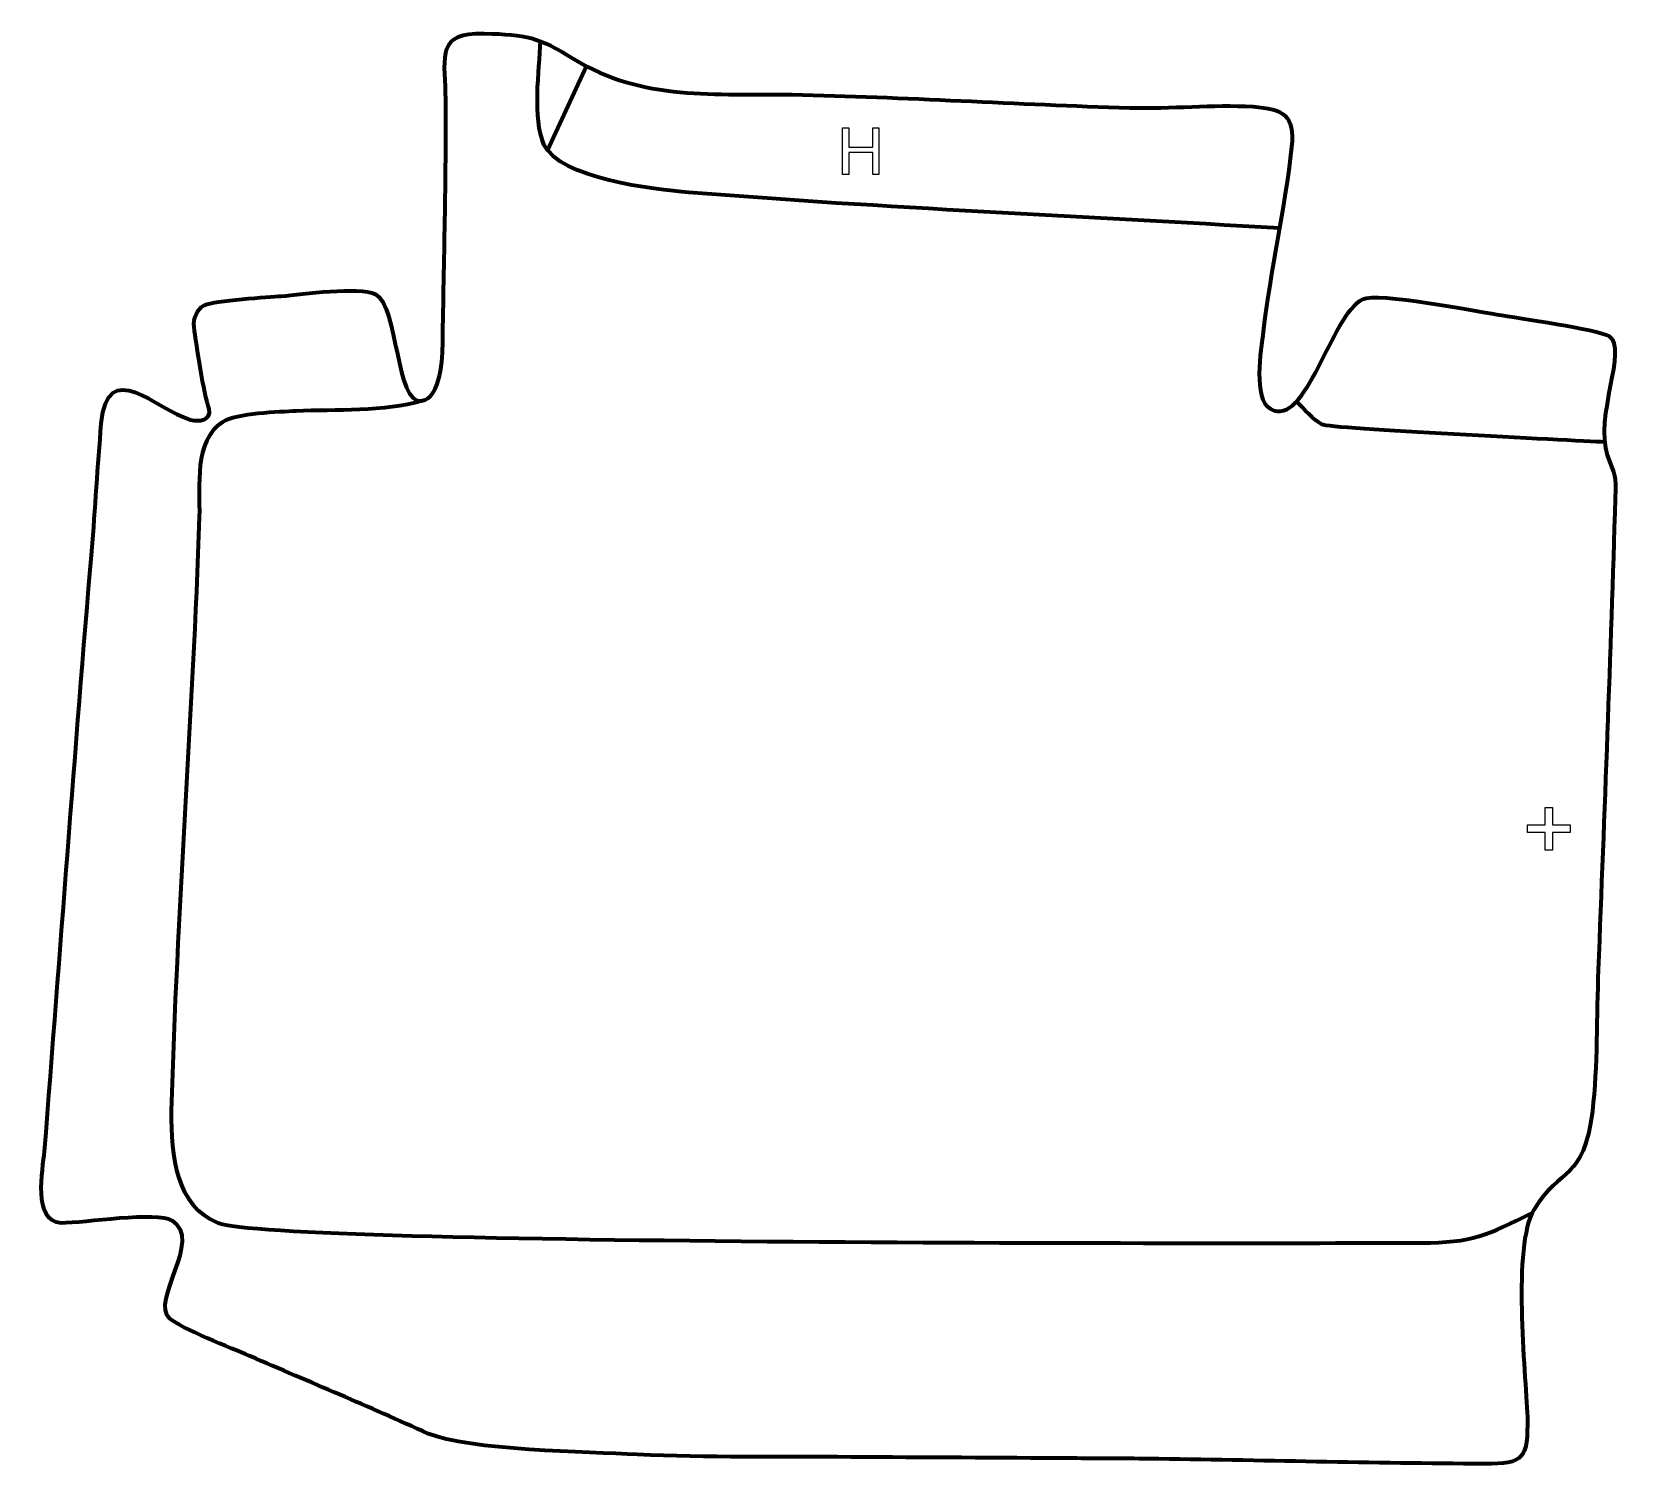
# Model space of a CAD drawing. Header units: millimetres. Extents: x 1002 to 1628, y 121 to 683.
import ezdxf

# ---------------------------------------------------------------- set-up
doc = ezdxf.new("R2010")
doc.units = ezdxf.units.MM
doc.header["$MEASUREMENT"] = 0
doc.layers.add('layer 2', color=7, linetype='Continuous')
doc.layers.add('layer 3', color=7, linetype='Continuous')

msp = doc.modelspace()

# ---------------------------------------------------------------- linework, layer by layer
at = {"layer": 'layer 2', "color": 142, "lineweight": 158}
for points, knots in [([(1491.4293, 605.5355), (1414.3055, 610.2091), (1336.6777, 613.3986), (1259.7035, 619.6009), (1259.7035, 619.6009), (1246.2199, 620.6873), (1209.0119, 624.9871), (1202.9487, 638.3845), (1202.9487, 638.3845), (1198.4079, 648.4179), (1201.1165, 667.4672), (1201.5634, 678.8725)], [0, 0, 0, 0, 0.25, 0.25, 0.25, 0.25, 0.5, 0.5, 0.5, 0.5, 1, 1, 1, 1]), ([(1154.954, 537.8638), (1140.8262, 533.5269), (1120.9191, 534.5593), (1105.8009, 533.8299), (1105.8009, 533.8299), (1099.1994, 533.5114), (1082.2793, 533.0731), (1076.858, 529.5509), (1076.858, 529.5509), (1065.5256, 522.1882), (1068.0354, 504.2124), (1067.763, 492.4521), (1067.763, 492.4521), (1065.0996, 414.7624), (1058.9709, 337.2554), (1056.718, 259.5367), (1056.718, 259.5367), (1056.5673, 241.2706), (1058.6479, 222.3856), (1074.9907, 215.6709), (1074.9907, 215.6709), (1097.1523, 206.5661), (1497.2596, 207.6965), (1547.0268, 207.7691), (1547.0268, 207.7691), (1567.1124, 207.7984), (1573.038, 210.7997), (1590.5642, 219.5271)], [0, 0, 0, 0, 0.125, 0.125, 0.125, 0.125, 0.25, 0.25, 0.25, 0.25, 0.375, 0.375, 0.375, 0.375, 0.5, 0.5, 0.5, 0.5, 0.625, 0.625, 0.625, 0.625, 0.75, 0.75, 0.75, 0.75, 1, 1, 1, 1]), ([(1618.9365, 521.6735), (1606.1704, 522.377), (1511.03, 526.934), (1508.0495, 528.5798), (1508.0495, 528.5798), (1505.1192, 530.1978), (1500.5625, 535.0891), (1498.1478, 537.6484)], [0, 0, 0, 0, 0.33333333, 0.33333333, 0.33333333, 0.33333333, 1, 1, 1, 1])]:
    msp.add_open_spline(points, degree=3, knots=knots, dxfattribs=at)
msp.add_open_spline([(1219.6586, 669.04), (1219.6586, 669.04), (1204.3576, 635.9962), (1204.3576, 635.9962)], degree=3, dxfattribs=at)
at = {"layer": 'layer 2', "color": 142}
for points in [[(1334.3115, 626.6772), (1334.3115, 626.6772), (1334.3115, 644.8636), (1334.3115, 644.8636), (1334.3115, 644.8636), (1334.3115, 644.8636), (1331.8985, 644.8636), (1331.8985, 644.8636), (1331.8985, 644.8636), (1331.8985, 644.8636), (1331.8985, 637.3706), (1331.8985, 637.3706), (1331.8985, 637.3706), (1331.8985, 637.3706), (1322.5005, 637.3706), (1322.5005, 637.3706), (1322.5005, 637.3706), (1322.5005, 637.3706), (1322.5005, 644.8636), (1322.5005, 644.8636), (1322.5005, 644.8636), (1322.5005, 644.8636), (1320.0875, 644.8636), (1320.0875, 644.8636), (1320.0875, 644.8636), (1320.0875, 644.8636), (1320.0875, 626.6772), (1320.0875, 626.6772), (1320.0875, 626.6772), (1320.0875, 626.6772), (1322.5005, 626.6772), (1322.5005, 626.6772), (1322.5005, 626.6772), (1322.5005, 626.6772), (1322.5005, 635.237), (1322.5005, 635.237), (1322.5005, 635.237), (1322.5005, 635.237), (1331.8985, 635.237), (1331.8985, 635.237), (1331.8985, 635.237), (1331.8985, 635.237), (1331.8985, 626.6772), (1331.8985, 626.6772), (1331.8985, 626.6772), (1331.8985, 626.6772), (1334.3115, 626.6772), (1334.3115, 626.6772)], [(1598.5382, 361.7853), (1598.5382, 361.7853), (1598.5382, 368.6998), (1598.5382, 368.6998), (1598.5382, 368.6998), (1598.5382, 368.6998), (1605.4173, 368.6998), (1605.4173, 368.6998), (1605.4173, 368.6998), (1605.4173, 368.6998), (1605.4173, 371.5926), (1605.4173, 371.5926), (1605.4173, 371.5926), (1605.4173, 371.5926), (1598.5382, 371.5926), (1598.5382, 371.5926), (1598.5382, 371.5926), (1598.5382, 371.5926), (1598.5382, 378.4717), (1598.5382, 378.4717), (1598.5382, 378.4717), (1598.5382, 378.4717), (1595.6101, 378.4717), (1595.6101, 378.4717), (1595.6101, 378.4717), (1595.6101, 378.4717), (1595.6101, 371.5926), (1595.6101, 371.5926), (1595.6101, 371.5926), (1595.6101, 371.5926), (1588.7309, 371.5926), (1588.7309, 371.5926), (1588.7309, 371.5926), (1588.7309, 371.5926), (1588.7309, 368.6998), (1588.7309, 368.6998), (1588.7309, 368.6998), (1588.7309, 368.6998), (1595.6101, 368.6998), (1595.6101, 368.6998), (1595.6101, 368.6998), (1595.6101, 368.6998), (1595.6101, 361.7853), (1595.6101, 361.7853), (1595.6101, 361.7853), (1595.6101, 361.7853), (1598.5382, 361.7853), (1598.5382, 361.7853)]]:
    msp.add_open_spline(points, degree=3, knots=[0, 0, 0, 0, 0.07692308, 0.07692308, 0.07692308, 0.07692308, 0.15384615, 0.15384615, 0.15384615, 0.15384615, 0.23076923, 0.23076923, 0.23076923, 0.23076923, 0.30769231, 0.30769231, 0.30769231, 0.30769231, 0.38461538, 0.38461538, 0.38461538, 0.38461538, 0.46153846, 0.46153846, 0.46153846, 0.46153846, 0.53846154, 0.53846154, 0.53846154, 0.53846154, 0.61538462, 0.61538462, 0.61538462, 0.61538462, 0.69230769, 0.69230769, 0.69230769, 0.69230769, 0.76923077, 0.76923077, 0.76923077, 0.76923077, 0.84615385, 0.84615385, 0.84615385, 0.84615385, 1, 1, 1, 1], dxfattribs=at)
at = {"layer": 'layer 3', "color": 242, "lineweight": 158}
msp.add_open_spline([(1439.9754, 123.1407), (1483.9064, 122.4976), (1527.9413, 121.3565), (1571.8641, 121.1286), (1571.8641, 121.1286), (1587.6598, 121.0467), (1588.8765, 123.3359), (1588.6606, 139.4594), (1588.6606, 139.4594), (1587.8957, 157.6869), (1582.6435, 206.3888), (1591.2125, 220.7299), (1591.2125, 220.7299), (1601.6876, 238.2613), (1610.6633, 231.4208), (1614.1626, 259.4394), (1614.1626, 259.4394), (1616.2409, 277.0011), (1615.7502, 296.8482), (1616.4546, 314.7963), (1616.4546, 314.7963), (1618.8648, 376.396), (1621.2618, 438.1095), (1623.1282, 499.7239), (1623.1282, 499.7239), (1623.4148, 509.1837), (1623.0388, 508.109), (1620.0221, 516.5909), (1620.0221, 516.5909), (1614.7904, 531.3003), (1628.1665, 558.6386), (1620.7224, 563.1878), (1620.7224, 563.1878), (1615.9712, 566.0913), (1585.4933, 570.2127), (1576.6356, 571.7386), (1576.6356, 571.7386), (1568.0042, 573.2325), (1529.7793, 580.5642), (1524.1083, 577.7494), (1524.1083, 577.7494), (1511.633, 571.5572), (1501.9369, 526.7494), (1487.9334, 534.7303), (1487.9334, 534.7303), (1480.858, 538.7627), (1484.2174, 557.7666), (1485.0425, 564.9543), (1485.0425, 564.9543), (1487.8329, 589.2609), (1493.5357, 613.0436), (1496.1816, 637.4249), (1496.1816, 637.4249), (1497.4952, 649.8983), (1493.0259, 652.3314), (1481.0999, 653.2438), (1481.0999, 653.2438), (1465.2717, 654.1405), (1448.9748, 652.3146), (1432.6978, 652.7682), (1432.6978, 652.7682), (1388.4695, 654.1072), (1344.6073, 656.9784), (1300.2574, 657.9609), (1300.2574, 657.9609), (1270.5781, 658.3525), (1241.1394, 655.4703), (1214.7554, 671.8493), (1214.7554, 671.8493), (1200.4645, 680.7209), (1196.3479, 681.3965), (1179.427, 681.9311), (1179.427, 681.9311), (1161.149, 682.5086), (1164.0131, 673.1229), (1164.3565, 658.3819), (1164.3565, 658.3819), (1164.3565, 658.3819), (1164.4021, 656.4237), (1164.4021, 656.4237), (1164.4021, 656.4237), (1164.7319, 624.7439), (1163.6381, 592.677), (1163.2505, 560.9395), (1163.2505, 560.9395), (1163.1797, 555.1475), (1162.6089, 538.9394), (1154.954, 537.8638), (1154.954, 537.8638), (1144.7511, 536.4302), (1145.7853, 574.6297), (1136.9198, 579.7373), (1136.9198, 579.7373), (1130.0829, 582.8065), (1108.6187, 579.6586), (1099.8823, 578.9418), (1099.8823, 578.9418), (1095.3078, 578.5664), (1073.6455, 577.3669), (1069.7332, 575.3566), (1069.7332, 575.3566), (1066.7, 573.798), (1065.3881, 570.1403), (1065.7276, 566.8395), (1065.7276, 566.8395), (1066.6367, 559.5842), (1069.5028, 540.8859), (1071.6357, 534.6374), (1071.6357, 534.6374), (1072.4746, 530.3718), (1067.8549, 529.4792), (1064.3372, 530.4901), (1064.3372, 530.4901), (1050.4558, 534.4791), (1031.728, 555.6598), (1029.3309, 528.9674), (1029.3309, 528.9674), (1027.8903, 512.3892), (1027.0147, 495.6827), (1025.59, 479), (1025.59, 479), (1018.9087, 400.5816), (1013.288, 322.1576), (1007.0502, 243.7192), (1007.0502, 243.7192), (1006.4666, 236.3803), (1002.1087, 216.1719), (1013.6252, 215.5235), (1013.6252, 215.5235), (1022.6323, 215.5519), (1051.0897, 220.1733), (1057.2099, 216.44), (1057.2099, 216.44), (1069.4601, 208.9675), (1048.3159, 184.9486), (1056.1913, 178.018), (1056.1913, 178.018), (1060.2249, 174.4683), (1080.9756, 166.1694), (1087.2859, 163.5236), (1087.2859, 163.5236), (1087.2859, 163.5236), (1087.7407, 163.3329), (1087.7407, 163.3329), (1087.7407, 163.3329), (1111.2114, 153.2174), (1134.3352, 143.5267), (1157.6412, 132.9333), (1157.6412, 132.9333), (1172.9305, 126.4874), (1220.4489, 125.6869), (1239.4992, 124.8145), (1239.4992, 124.8145), (1267.0509, 123.5527), (1295.6573, 123.9578), (1323.3321, 123.8011), (1323.3321, 123.8011), (1352.2437, 123.6374), (1381.1553, 123.4737), (1410.0669, 123.31), (1410.0669, 123.31), (1420.0364, 123.2536), (1430.0059, 123.1971), (1439.9754, 123.1407)], degree=3, knots=[0, 0, 0, 0, 0.02380952, 0.02380952, 0.02380952, 0.02380952, 0.04761905, 0.04761905, 0.04761905, 0.04761905, 0.07142857, 0.07142857, 0.07142857, 0.07142857, 0.0952381, 0.0952381, 0.0952381, 0.0952381, 0.11904762, 0.11904762, 0.11904762, 0.11904762, 0.14285714, 0.14285714, 0.14285714, 0.14285714, 0.16666667, 0.16666667, 0.16666667, 0.16666667, 0.19047619, 0.19047619, 0.19047619, 0.19047619, 0.21428571, 0.21428571, 0.21428571, 0.21428571, 0.23809524, 0.23809524, 0.23809524, 0.23809524, 0.26190476, 0.26190476, 0.26190476, 0.26190476, 0.28571429, 0.28571429, 0.28571429, 0.28571429, 0.30952381, 0.30952381, 0.30952381, 0.30952381, 0.33333333, 0.33333333, 0.33333333, 0.33333333, 0.35714286, 0.35714286, 0.35714286, 0.35714286, 0.38095238, 0.38095238, 0.38095238, 0.38095238, 0.4047619, 0.4047619, 0.4047619, 0.4047619, 0.42857143, 0.42857143, 0.42857143, 0.42857143, 0.45238095, 0.45238095, 0.45238095, 0.45238095, 0.47619048, 0.47619048, 0.47619048, 0.47619048, 0.5, 0.5, 0.5, 0.5, 0.52380952, 0.52380952, 0.52380952, 0.52380952, 0.54761905, 0.54761905, 0.54761905, 0.54761905, 0.57142857, 0.57142857, 0.57142857, 0.57142857, 0.5952381, 0.5952381, 0.5952381, 0.5952381, 0.61904762, 0.61904762, 0.61904762, 0.61904762, 0.64285714, 0.64285714, 0.64285714, 0.64285714, 0.66666667, 0.66666667, 0.66666667, 0.66666667, 0.69047619, 0.69047619, 0.69047619, 0.69047619, 0.71428571, 0.71428571, 0.71428571, 0.71428571, 0.73809524, 0.73809524, 0.73809524, 0.73809524, 0.76190476, 0.76190476, 0.76190476, 0.76190476, 0.78571429, 0.78571429, 0.78571429, 0.78571429, 0.80952381, 0.80952381, 0.80952381, 0.80952381, 0.83333333, 0.83333333, 0.83333333, 0.83333333, 0.85714286, 0.85714286, 0.85714286, 0.85714286, 0.88095238, 0.88095238, 0.88095238, 0.88095238, 0.9047619, 0.9047619, 0.9047619, 0.9047619, 0.92857143, 0.92857143, 0.92857143, 0.92857143, 0.95238095, 0.95238095, 0.95238095, 0.95238095, 1, 1, 1, 1], dxfattribs=at)

doc.saveas('drawing.dxf')
